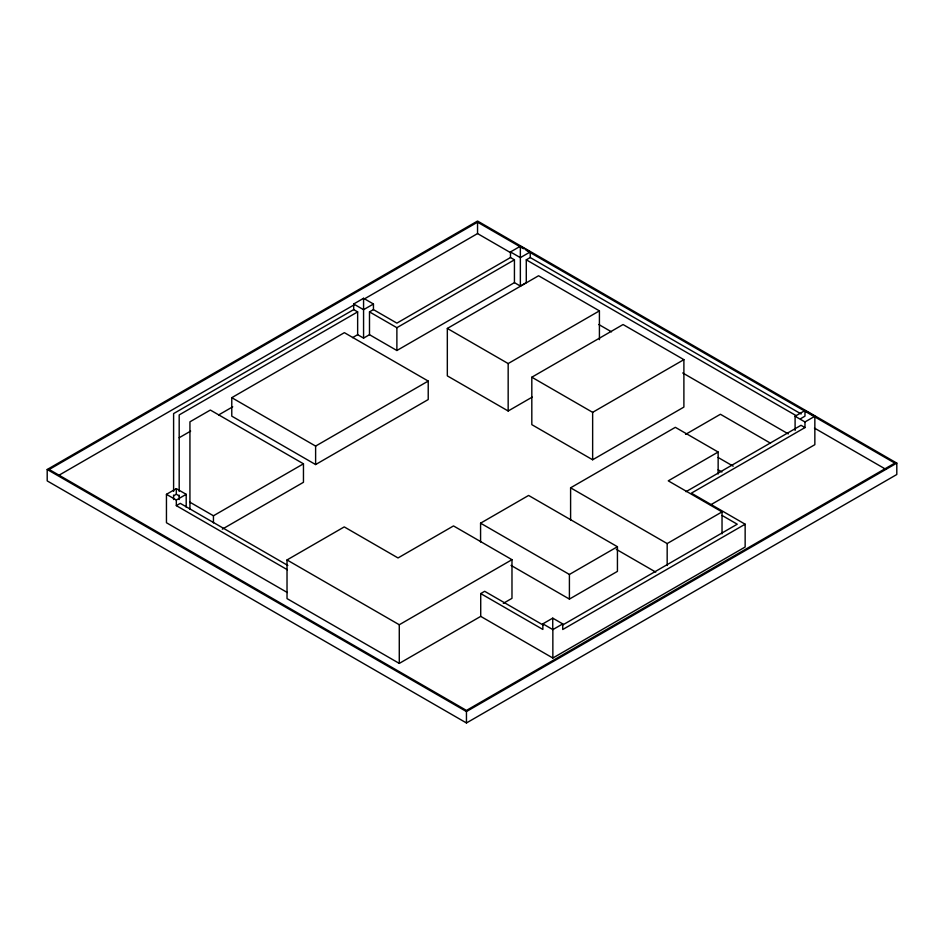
<?xml version="1.0" encoding="UTF-8"?>
<svg xmlns="http://www.w3.org/2000/svg" width="944" height="944" viewBox="0 0 944 944"><rect width="100%" height="100%" fill="white"/><g stroke="black" fill="none" stroke-linecap="round" stroke-linejoin="round"><path stroke-width="1.42" d="M47.2 469.498L477.546 221.038L896.8 463.103L896.8 474.502L466.454 722.962L47.2 480.897L47.2 469.498L466.454 711.552L896.8 463.103M523.483 248.709L477.546 222.182L49.171 469.498L466.454 710.419L894.829 463.103L526.032 250.184M173.602 491.399L173.602 413.59L353.693 309.608L353.693 304.003L363.57 298.292L373.446 304.003L373.446 309.608L396.881 323.131L510.48 257.547L514.433 259.824L514.433 282.634L396.881 350.507L369.493 334.695L363.57 338.117L357.646 334.695L352.549 337.645M59.378 475.009L353.87 304.983M364.077 299.095L477.546 233.581L510.716 252.744M357.646 334.695L357.646 311.886L179.183 414.923L179.183 491.47M373.446 304.003L363.57 309.703L353.693 304.003M369.493 334.695L369.493 311.886L373.446 309.608M231.776 397.672L344.383 332.666L428.222 381.069L428.222 399.548L315.615 464.554L231.776 416.151L231.776 397.672L315.615 446.087L428.222 381.069M179.183 437.733L190.653 431.101M218.701 414.912L232.72 406.817M510.48 257.547L510.48 251.942L520.356 246.242L530.233 251.942L530.233 257.547L801.149 413.968M369.493 311.886L396.881 327.698L514.433 259.824M530.233 251.942L520.356 257.641L510.48 251.942M514.433 282.634L520.356 286.056L526.28 282.634L526.28 259.824L530.233 257.547M532.239 397.094L508.167 410.994L447.326 375.877L447.326 328.441L538.576 275.754L599.416 310.871L599.416 339.628M287.342 592.537L166.451 522.74L166.451 494.326L176.327 488.626L186.204 494.326L186.204 507.117M173.602 495.812L176.327 494.231L179.183 495.883M166.451 494.326L176.327 500.025L186.204 494.326M176.327 500.025L176.327 505.642L180.269 503.353L287.826 565.444M189.933 502.208L213.45 515.778L303.461 463.811L303.461 482.29L222.324 529.136M447.326 328.441L508.167 363.558L599.416 310.871M531.814 377.211L623.064 324.535L683.893 359.652L683.893 407.088L592.643 459.775L531.814 424.647L531.814 377.211L592.643 412.339L683.893 359.652M795.096 430.464L795.096 416.257L804.972 421.956L804.972 427.573L691.362 493.157L745.146 524.203L745.146 547.013L552.854 658.027L480.72 616.385L399.277 663.408L287.023 598.602L287.023 559.945L344.253 526.905L398.026 557.951L453.509 525.926L511.978 559.686L511.978 598.343L503.294 603.358M480.579 542.009L480.579 523.177L528.605 495.447L617.435 546.729L617.435 571.368L569.409 599.086L511.034 565.385M570.601 520.002L570.601 487.812L675.349 427.325L718.148 452.034L718.148 473.994M685.58 434.382L720.414 414.263L770.493 443.184M287.023 559.945L399.277 624.751L511.978 559.686M718.148 452.034L668.258 480.838L722.03 511.896L722.03 533.844M480.72 616.385L480.72 593.575L484.673 591.298L543.012 624.975M795.096 416.257L804.972 410.557L814.849 416.257L814.849 444.671L710.466 504.946M801.019 418.452L804.972 416.162L804.972 410.557M804.972 421.956L814.849 416.257M685.993 491.694L801.019 425.296L804.972 427.573M480.579 523.177L569.409 574.459L617.435 546.729M570.601 487.812L667.172 543.567L722.03 511.896M480.72 593.575L542.859 629.447L542.859 623.842L552.736 618.143L562.73 623.913L562.73 629.518L745.146 524.203M542.859 623.842L552.854 629.613L562.73 623.913M562.6 625.034L737.24 524.203L722.231 515.542M526.28 259.824L795.934 415.513M814.436 428.092L885.897 469.345M598.779 324.5L611.5 331.84M682.724 372.963L788.299 433.91M718.148 457.498L733.181 466.171M718.148 469.817L721.912 471.976M353.693 309.608L357.646 311.886M616.338 549.349L655.738 572.088M303.461 463.811L210.347 410.05L189.933 421.826L189.933 509.312M176.327 505.642L287.33 569.728M667.172 543.567L667.172 565.515M592.643 412.339L592.643 459.775M569.409 574.459L569.409 599.086M552.854 629.613L552.854 658.027M552.736 618.143L552.736 629.506M520.356 246.242L520.356 286.056M508.167 363.558L508.167 410.994M477.546 222.182L477.546 233.581M466.454 711.552L466.454 722.962M399.277 624.751L399.277 663.408M396.881 327.698L396.881 350.507M363.57 298.292L363.57 338.117M315.615 446.087L315.615 464.554M213.45 515.778L213.45 522.882M179.183 495.14L179.183 499.553M176.327 488.626L176.327 494.231M173.602 495.128L173.602 499.529"/></g></svg>
